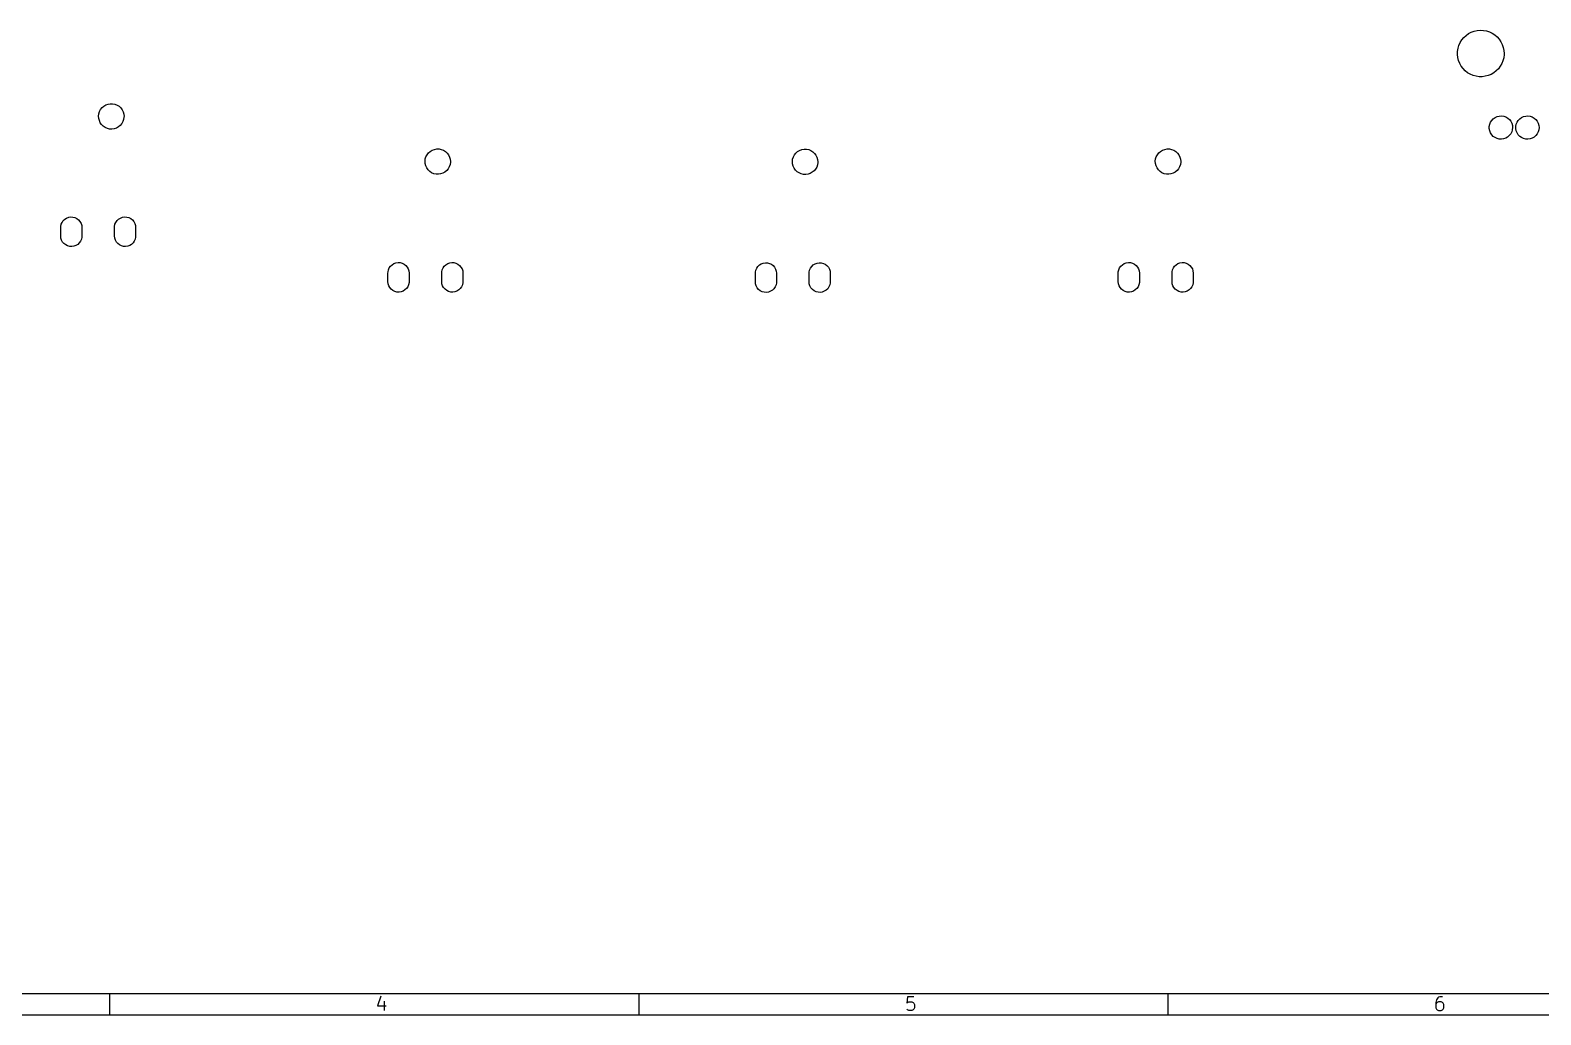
# Model space of a CAD drawing. Extents: x 10 to 584, y -410 to -10.
# Drawn here: x 152.5 to 295.2, y -410 to -317 of the extents above; entities that cross this region are included whole.
import ezdxf

# ---------------------------------------------------------------- set-up
doc = ezdxf.new("R2010")
doc.units = 0
doc.layers.add('BLACK', color=7, linetype='CONTINUOUS')

msp = doc.modelspace()

# ---------------------------------------------------------------- linework, layer by layer
at = {"layer": 'BLACK', "linetype": 'CONTINUOUS'}
for p, q in [((287.497, -318.388), (287.617, -318.122)), ((287.617, -318.122), (287.77, -317.874)), ((287.77, -317.874), (287.955, -317.648)), ((287.955, -317.648), (288.169, -317.45)), ((288.169, -317.45), (288.406, -317.281)), ((288.406, -317.281), (288.664, -317.145)), ((288.664, -317.145), (288.938, -317.044)), ((288.938, -317.044), (289.223, -316.98)), ((289.223, -316.98), (289.513, -316.955)), ((289.513, -316.955), (289.804, -316.968)), ((289.804, -316.968), (290.091, -317.02)), ((290.091, -317.02), (290.369, -317.109)), ((290.369, -317.109), (290.632, -317.234)), ((290.632, -317.234), (290.877, -317.393)), ((290.877, -317.393), (291.098, -317.583)), ((291.098, -317.583), (291.293, -317.8)), ((291.293, -317.8), (291.457, -318.041)), ((291.457, -318.041), (291.587, -318.302)), ((287.361, -319.247), (287.368, -318.955)), ((287.393, -319.536), (287.361, -319.247)), ((287.368, -318.955), (287.414, -318.667)), ((287.462, -319.82), (287.393, -319.536)), ((287.414, -318.667), (287.497, -318.388)), ((291.587, -318.302), (291.682, -318.578)), ((291.723, -319.552), (291.652, -319.834)), ((291.682, -318.578), (291.74, -318.863)), ((291.757, -319.262), (291.723, -319.552)), ((291.74, -318.863), (291.759, -319.154)), ((291.759, -319.154), (291.757, -319.262)), ((287.569, -320.091), (287.462, -319.82)), ((287.71, -320.346), (287.569, -320.091)), ((287.884, -320.58), (287.71, -320.346)), ((288.087, -320.789), (287.884, -320.58)), ((288.316, -320.97), (288.087, -320.789)), ((288.567, -321.118), (288.316, -320.97)), ((290.789, -320.978), (290.537, -321.125)), ((291.02, -320.8), (290.789, -320.978)), ((291.225, -320.592), (291.02, -320.8)), ((291.4, -320.359), (291.225, -320.592)), ((291.543, -320.105), (291.4, -320.359)), ((291.652, -319.834), (291.543, -320.105)), ((288.836, -321.232), (288.567, -321.118)), ((289.117, -321.309), (288.836, -321.232)), ((289.406, -321.349), (289.117, -321.309)), ((289.697, -321.35), (289.406, -321.349)), ((289.987, -321.313), (289.697, -321.35)), ((290.268, -321.237), (289.987, -321.313)), ((290.537, -321.125), (290.268, -321.237)), ((159.653, -324.017), (159.859, -323.941)), ((159.859, -323.941), (160.076, -323.904)), ((160.076, -323.904), (160.295, -323.907)), ((160.295, -323.907), (160.511, -323.949)), ((160.511, -323.949), (160.715, -324.031)), ((158.97, -325.069), (158.996, -324.851)), ((158.985, -325.288), (158.97, -325.069)), ((159.039, -325.501), (158.985, -325.288)), ((158.996, -324.851), (159.061, -324.641)), ((159.061, -324.641), (159.164, -324.446)), ((159.164, -324.446), (159.3, -324.274)), ((159.3, -324.274), (159.465, -324.129)), ((159.465, -324.129), (159.653, -324.017)), ((160.715, -324.031), (160.901, -324.148)), ((160.901, -324.148), (161.062, -324.297)), ((161.062, -324.297), (161.193, -324.473)), ((161.193, -324.473), (161.29, -324.67)), ((161.337, -325.38), (161.266, -325.588)), ((161.29, -324.67), (161.35, -324.881)), ((161.368, -325.163), (161.337, -325.38)), ((161.35, -324.881), (161.37, -325.1)), ((161.37, -325.1), (161.368, -325.163)), ((290.596, -325.473), (290.74, -325.322)), ((290.74, -325.322), (290.911, -325.201)), ((290.911, -325.201), (291.101, -325.114)), ((291.101, -325.114), (291.304, -325.065)), ((291.304, -325.065), (291.513, -325.056)), ((291.513, -325.056), (291.72, -325.086)), ((291.72, -325.086), (291.917, -325.154)), ((291.917, -325.154), (292.098, -325.259)), ((292.098, -325.259), (292.256, -325.396)), ((292.256, -325.396), (292.385, -325.56)), ((293.096, -325.473), (293.24, -325.322)), ((293.24, -325.322), (293.411, -325.201)), ((293.411, -325.201), (293.601, -325.114)), ((293.601, -325.114), (293.804, -325.065)), ((293.804, -325.065), (294.013, -325.056)), ((294.013, -325.056), (294.22, -325.086)), ((294.22, -325.086), (294.417, -325.154)), ((294.417, -325.154), (294.598, -325.259)), ((294.598, -325.259), (294.756, -325.396)), ((294.756, -325.396), (294.885, -325.56)), ((159.131, -325.7), (159.039, -325.501)), ((159.258, -325.879), (159.131, -325.7)), ((159.415, -326.033), (159.258, -325.879)), ((159.597, -326.155), (159.415, -326.033)), ((159.799, -326.241), (159.597, -326.155)), ((160.013, -326.29), (159.799, -326.241)), ((160.233, -326.298), (160.013, -326.29)), ((160.45, -326.267), (160.233, -326.298)), ((160.658, -326.196), (160.45, -326.267)), ((160.85, -326.089), (160.658, -326.196)), ((161.019, -325.949), (160.85, -326.089)), ((161.159, -325.78), (161.019, -325.949)), ((161.266, -325.588), (161.159, -325.78)), ((290.364, -326.047), (290.404, -325.842)), ((290.364, -326.256), (290.364, -326.047)), ((290.403, -326.461), (290.364, -326.256)), ((290.48, -326.655), (290.403, -326.461)), ((290.404, -325.842), (290.483, -325.648)), ((290.592, -326.832), (290.48, -326.655)), ((290.483, -325.648), (290.596, -325.473)), ((292.382, -326.754), (292.252, -326.917)), ((292.478, -326.568), (292.382, -326.754)), ((292.385, -325.56), (292.481, -325.746)), ((292.538, -326.368), (292.478, -326.568)), ((292.481, -325.746), (292.539, -325.946)), ((292.559, -326.16), (292.538, -326.368)), ((292.539, -325.946), (292.559, -326.154)), ((292.559, -326.154), (292.559, -326.16)), ((292.864, -326.047), (292.904, -325.842)), ((292.864, -326.256), (292.864, -326.047)), ((292.903, -326.461), (292.864, -326.256)), ((292.98, -326.655), (292.903, -326.461)), ((292.904, -325.842), (292.983, -325.648)), ((293.092, -326.832), (292.98, -326.655)), ((292.983, -325.648), (293.096, -325.473)), ((294.882, -326.754), (294.752, -326.917)), ((294.978, -326.568), (294.882, -326.754)), ((294.885, -325.56), (294.981, -325.746)), ((295.038, -326.368), (294.978, -326.568)), ((294.981, -325.746), (295.039, -325.946)), ((295.059, -326.16), (295.038, -326.368)), ((295.039, -325.946), (295.059, -326.154)), ((295.059, -326.154), (295.059, -326.16)), ((190.491, -328.29), (190.697, -328.214)), ((190.697, -328.214), (190.913, -328.176)), ((190.913, -328.176), (191.133, -328.179)), ((191.133, -328.179), (191.348, -328.222)), ((191.348, -328.222), (191.552, -328.304)), ((225.201, -328.31), (225.407, -328.234)), ((225.407, -328.234), (225.623, -328.196)), ((225.623, -328.196), (225.843, -328.199)), ((225.843, -328.199), (226.058, -328.242)), ((226.058, -328.242), (226.262, -328.324)), ((259.491, -328.29), (259.697, -328.214)), ((259.697, -328.214), (259.913, -328.176)), ((259.913, -328.176), (260.133, -328.179)), ((260.133, -328.179), (260.348, -328.222)), ((260.348, -328.222), (260.552, -328.304)), ((290.736, -326.983), (290.592, -326.832)), ((290.906, -327.105), (290.736, -326.983)), ((291.096, -327.193), (290.906, -327.105)), ((291.299, -327.243), (291.096, -327.193)), ((291.507, -327.253), (291.299, -327.243)), ((291.714, -327.224), (291.507, -327.253)), ((291.912, -327.157), (291.714, -327.224)), ((292.093, -327.053), (291.912, -327.157)), ((292.252, -326.917), (292.093, -327.053)), ((293.236, -326.983), (293.092, -326.832)), ((293.406, -327.105), (293.236, -326.983)), ((293.596, -327.193), (293.406, -327.105)), ((293.799, -327.243), (293.596, -327.193)), ((294.007, -327.253), (293.799, -327.243)), ((294.214, -327.224), (294.007, -327.253)), ((294.412, -327.157), (294.214, -327.224)), ((294.593, -327.053), (294.412, -327.157)), ((294.752, -326.917), (294.593, -327.053)), ((189.808, -329.341), (189.833, -329.123)), ((189.822, -329.561), (189.808, -329.341)), ((189.876, -329.773), (189.822, -329.561)), ((189.833, -329.123), (189.899, -328.914)), ((189.899, -328.914), (190.001, -328.719)), ((190.001, -328.719), (190.137, -328.547)), ((190.137, -328.547), (190.302, -328.402)), ((190.302, -328.402), (190.491, -328.29)), ((191.552, -328.304), (191.738, -328.421)), ((191.738, -328.421), (191.899, -328.57)), ((191.899, -328.57), (192.03, -328.746)), ((192.03, -328.746), (192.127, -328.943)), ((192.174, -329.653), (192.103, -329.861)), ((192.127, -328.943), (192.187, -329.154)), ((192.206, -329.436), (192.174, -329.653)), ((192.187, -329.154), (192.207, -329.373)), ((192.207, -329.373), (192.206, -329.436)), ((224.518, -329.361), (224.543, -329.143)), ((224.532, -329.581), (224.518, -329.361)), ((224.586, -329.793), (224.532, -329.581)), ((224.543, -329.143), (224.609, -328.934)), ((224.609, -328.934), (224.711, -328.739)), ((224.711, -328.739), (224.847, -328.567)), ((224.847, -328.567), (225.012, -328.422)), ((225.012, -328.422), (225.201, -328.31)), ((226.262, -328.324), (226.448, -328.441)), ((226.448, -328.441), (226.609, -328.59)), ((226.609, -328.59), (226.74, -328.766)), ((226.74, -328.766), (226.837, -328.963)), ((226.884, -329.673), (226.813, -329.881)), ((226.837, -328.963), (226.897, -329.174)), ((226.916, -329.456), (226.884, -329.673)), ((226.897, -329.174), (226.917, -329.393)), ((226.917, -329.393), (226.916, -329.456)), ((258.808, -329.341), (258.833, -329.123)), ((258.822, -329.561), (258.808, -329.341)), ((258.876, -329.773), (258.822, -329.561)), ((258.833, -329.123), (258.899, -328.914)), ((258.899, -328.914), (259.001, -328.719)), ((259.001, -328.719), (259.137, -328.547)), ((259.137, -328.547), (259.302, -328.402)), ((259.302, -328.402), (259.491, -328.29)), ((260.552, -328.304), (260.738, -328.421)), ((260.738, -328.421), (260.899, -328.57)), ((260.899, -328.57), (261.03, -328.746)), ((261.03, -328.746), (261.127, -328.943)), ((261.174, -329.653), (261.103, -329.861)), ((261.127, -328.943), (261.187, -329.154)), ((261.206, -329.436), (261.174, -329.653)), ((261.187, -329.154), (261.207, -329.373)), ((261.207, -329.373), (261.206, -329.436)), ((189.968, -329.973), (189.876, -329.773)), ((190.095, -330.152), (189.968, -329.973)), ((190.252, -330.305), (190.095, -330.152)), ((190.435, -330.427), (190.252, -330.305)), ((190.636, -330.514), (190.435, -330.427)), ((190.851, -330.563), (190.636, -330.514)), ((191.07, -330.571), (190.851, -330.563)), ((191.287, -330.54), (191.07, -330.571)), ((191.495, -330.469), (191.287, -330.54)), ((191.687, -330.362), (191.495, -330.469)), ((191.856, -330.221), (191.687, -330.362)), ((191.996, -330.052), (191.856, -330.221)), ((192.103, -329.861), (191.996, -330.052)), ((224.678, -329.993), (224.586, -329.793)), ((224.805, -330.172), (224.678, -329.993)), ((224.962, -330.325), (224.805, -330.172)), ((225.145, -330.447), (224.962, -330.325)), ((225.346, -330.534), (225.145, -330.447)), ((225.561, -330.583), (225.346, -330.534)), ((225.78, -330.591), (225.561, -330.583)), ((225.997, -330.56), (225.78, -330.591)), ((226.205, -330.489), (225.997, -330.56)), ((226.397, -330.382), (226.205, -330.489)), ((226.566, -330.241), (226.397, -330.382)), ((226.706, -330.072), (226.566, -330.241)), ((226.813, -329.881), (226.706, -330.072)), ((258.968, -329.973), (258.876, -329.773)), ((259.095, -330.152), (258.968, -329.973)), ((259.252, -330.305), (259.095, -330.152)), ((259.435, -330.427), (259.252, -330.305)), ((259.636, -330.514), (259.435, -330.427)), ((259.851, -330.563), (259.636, -330.514)), ((260.07, -330.571), (259.851, -330.563)), ((260.287, -330.54), (260.07, -330.571)), ((260.495, -330.469), (260.287, -330.54)), ((260.687, -330.362), (260.495, -330.469)), ((260.856, -330.221), (260.687, -330.362)), ((260.996, -330.052), (260.856, -330.221)), ((261.103, -329.861), (260.996, -330.052)), ((155.395, -335.495), (155.437, -335.298)), ((155.437, -335.298), (155.517, -335.112)), ((155.517, -335.112), (155.633, -334.947)), ((155.633, -334.947), (155.78, -334.808)), ((155.78, -334.808), (155.952, -334.701)), ((155.952, -334.701), (156.141, -334.631)), ((156.141, -334.631), (156.341, -334.601)), ((156.341, -334.601), (156.543, -334.612)), ((156.543, -334.612), (156.739, -334.663)), ((156.739, -334.663), (156.92, -334.752)), ((156.92, -334.752), (157.08, -334.876)), ((157.08, -334.876), (157.211, -335.029)), ((157.211, -335.029), (157.309, -335.206)), ((157.309, -335.206), (157.37, -335.399)), ((160.475, -335.495), (160.517, -335.298)), ((160.517, -335.298), (160.597, -335.112)), ((160.597, -335.112), (160.713, -334.947)), ((160.713, -334.947), (160.86, -334.808)), ((160.86, -334.808), (161.032, -334.701)), ((161.032, -334.701), (161.221, -334.631)), ((161.221, -334.631), (161.421, -334.601)), ((161.421, -334.601), (161.623, -334.612)), ((161.623, -334.612), (161.819, -334.663)), ((161.819, -334.663), (162, -334.752)), ((162, -334.752), (162.16, -334.876)), ((162.16, -334.876), (162.291, -335.029)), ((162.291, -335.029), (162.389, -335.206)), ((162.389, -335.206), (162.45, -335.399)), ((155.39, -335.6), (155.395, -335.495)), ((155.39, -336.4), (155.39, -335.6)), ((155.41, -336.601), (155.39, -336.4)), ((155.471, -336.794), (155.41, -336.601)), ((155.569, -336.971), (155.471, -336.794)), ((157.343, -336.702), (157.263, -336.888)), ((157.385, -336.505), (157.343, -336.702)), ((157.37, -335.399), (157.39, -335.6)), ((157.39, -336.4), (157.385, -336.505)), ((157.39, -335.6), (157.39, -336.4)), ((160.47, -335.6), (160.475, -335.495)), ((160.47, -336.4), (160.47, -335.6)), ((160.49, -336.601), (160.47, -336.4)), ((160.551, -336.794), (160.49, -336.601)), ((160.649, -336.971), (160.551, -336.794)), ((162.423, -336.702), (162.343, -336.888)), ((162.465, -336.505), (162.423, -336.702)), ((162.45, -335.399), (162.47, -335.6)), ((162.47, -336.4), (162.465, -336.505)), ((162.47, -335.6), (162.47, -336.4)), ((155.7, -337.124), (155.569, -336.971)), ((155.86, -337.248), (155.7, -337.124)), ((156.041, -337.337), (155.86, -337.248)), ((156.237, -337.388), (156.041, -337.337)), ((156.439, -337.399), (156.237, -337.388)), ((156.639, -337.369), (156.439, -337.399)), ((156.828, -337.299), (156.639, -337.369)), ((157, -337.192), (156.828, -337.299)), ((157.147, -337.053), (157, -337.192)), ((157.263, -336.888), (157.147, -337.053)), ((160.78, -337.124), (160.649, -336.971)), ((160.94, -337.248), (160.78, -337.124)), ((161.121, -337.337), (160.94, -337.248)), ((161.317, -337.388), (161.121, -337.337)), ((161.519, -337.399), (161.317, -337.388)), ((161.719, -337.369), (161.519, -337.399)), ((161.908, -337.299), (161.719, -337.369)), ((162.08, -337.192), (161.908, -337.299)), ((162.227, -337.053), (162.08, -337.192)), ((162.343, -336.888), (162.227, -337.053)), ((186.313, -339.8), (186.354, -339.602)), ((186.354, -339.602), (186.434, -339.417)), ((186.434, -339.417), (186.55, -339.251)), ((186.55, -339.251), (186.697, -339.113)), ((186.697, -339.113), (186.869, -339.006)), ((186.869, -339.006), (187.059, -338.936)), ((187.059, -338.936), (187.258, -338.906)), ((187.258, -338.906), (187.46, -338.917)), ((187.46, -338.917), (187.656, -338.968)), ((187.656, -338.968), (187.837, -339.057)), ((187.837, -339.057), (187.997, -339.181)), ((187.997, -339.181), (188.128, -339.334)), ((188.128, -339.334), (188.226, -339.511)), ((188.226, -339.511), (188.287, -339.704)), ((191.393, -339.8), (191.434, -339.602)), ((191.434, -339.602), (191.514, -339.417)), ((191.514, -339.417), (191.63, -339.251)), ((191.63, -339.251), (191.777, -339.113)), ((191.777, -339.113), (191.949, -339.006)), ((191.949, -339.006), (192.139, -338.936)), ((192.139, -338.936), (192.338, -338.906)), ((192.338, -338.906), (192.54, -338.917)), ((192.54, -338.917), (192.736, -338.968)), ((192.736, -338.968), (192.917, -339.057)), ((192.917, -339.057), (193.077, -339.181)), ((193.077, -339.181), (193.208, -339.334)), ((193.208, -339.334), (193.306, -339.511)), ((193.306, -339.511), (193.367, -339.704)), ((221.023, -339.82), (221.064, -339.622)), ((221.064, -339.622), (221.144, -339.437)), ((221.144, -339.437), (221.26, -339.271)), ((221.26, -339.271), (221.407, -339.133)), ((221.407, -339.133), (221.579, -339.026)), ((221.579, -339.026), (221.769, -338.956)), ((221.769, -338.956), (221.968, -338.926)), ((221.968, -338.926), (222.17, -338.937)), ((222.17, -338.937), (222.366, -338.988)), ((222.366, -338.988), (222.547, -339.077)), ((222.547, -339.077), (222.707, -339.201)), ((222.707, -339.201), (222.838, -339.354)), ((222.838, -339.354), (222.936, -339.531)), ((222.936, -339.531), (222.997, -339.724)), ((226.103, -339.82), (226.144, -339.622)), ((226.144, -339.622), (226.224, -339.437)), ((226.224, -339.437), (226.34, -339.271)), ((226.34, -339.271), (226.487, -339.133)), ((226.487, -339.133), (226.659, -339.026)), ((226.659, -339.026), (226.849, -338.956)), ((226.849, -338.956), (227.048, -338.926)), ((227.048, -338.926), (227.25, -338.937)), ((227.25, -338.937), (227.446, -338.988)), ((227.446, -338.988), (227.627, -339.077)), ((227.627, -339.077), (227.787, -339.201)), ((227.787, -339.201), (227.918, -339.354)), ((227.918, -339.354), (228.016, -339.531)), ((228.016, -339.531), (228.077, -339.724)), ((255.313, -339.8), (255.354, -339.602)), ((255.354, -339.602), (255.434, -339.417)), ((255.434, -339.417), (255.55, -339.251)), ((255.55, -339.251), (255.697, -339.113)), ((255.697, -339.113), (255.869, -339.006)), ((255.869, -339.006), (256.059, -338.936)), ((256.059, -338.936), (256.258, -338.906)), ((256.258, -338.906), (256.46, -338.917)), ((256.46, -338.917), (256.656, -338.968)), ((256.656, -338.968), (256.837, -339.057)), ((256.837, -339.057), (256.997, -339.181)), ((256.997, -339.181), (257.128, -339.334)), ((257.128, -339.334), (257.226, -339.511)), ((257.226, -339.511), (257.287, -339.704)), ((260.393, -339.8), (260.434, -339.602)), ((260.434, -339.602), (260.514, -339.417)), ((260.514, -339.417), (260.63, -339.251)), ((260.63, -339.251), (260.777, -339.113)), ((260.777, -339.113), (260.949, -339.006)), ((260.949, -339.006), (261.139, -338.936)), ((261.139, -338.936), (261.338, -338.906)), ((261.338, -338.906), (261.54, -338.917)), ((261.54, -338.917), (261.736, -338.968)), ((261.736, -338.968), (261.917, -339.057)), ((261.917, -339.057), (262.077, -339.181)), ((262.077, -339.181), (262.208, -339.334)), ((262.208, -339.334), (262.306, -339.511)), ((262.306, -339.511), (262.367, -339.704)), ((186.307, -339.905), (186.313, -339.8)), ((186.307, -340.705), (186.307, -339.905)), ((186.328, -340.906), (186.307, -340.705)), ((186.388, -341.099), (186.328, -340.906)), ((188.26, -341.007), (188.18, -341.193)), ((188.302, -340.809), (188.26, -341.007)), ((188.287, -339.704), (188.307, -339.905)), ((188.307, -340.705), (188.302, -340.809)), ((188.307, -339.905), (188.307, -340.705)), ((191.387, -339.905), (191.393, -339.8)), ((191.387, -340.705), (191.387, -339.905)), ((191.408, -340.906), (191.387, -340.705)), ((191.468, -341.099), (191.408, -340.906)), ((193.34, -341.007), (193.26, -341.193)), ((193.382, -340.809), (193.34, -341.007)), ((193.367, -339.704), (193.387, -339.905)), ((193.387, -340.705), (193.382, -340.809)), ((193.387, -339.905), (193.387, -340.705)), ((221.017, -339.925), (221.023, -339.82)), ((221.017, -340.725), (221.017, -339.925)), ((221.038, -340.926), (221.017, -340.725)), ((221.098, -341.119), (221.038, -340.926)), ((222.97, -341.027), (222.89, -341.213)), ((223.012, -340.829), (222.97, -341.027)), ((222.997, -339.724), (223.017, -339.925)), ((223.017, -340.725), (223.012, -340.829)), ((223.017, -339.925), (223.017, -340.725)), ((226.097, -339.925), (226.103, -339.82)), ((226.097, -340.725), (226.097, -339.925)), ((226.118, -340.926), (226.097, -340.725)), ((226.178, -341.119), (226.118, -340.926)), ((228.05, -341.027), (227.97, -341.213)), ((228.092, -340.829), (228.05, -341.027)), ((228.077, -339.724), (228.097, -339.925)), ((228.097, -340.725), (228.092, -340.829)), ((228.097, -339.925), (228.097, -340.725)), ((255.307, -339.905), (255.313, -339.8)), ((255.307, -340.705), (255.307, -339.905)), ((255.328, -340.906), (255.307, -340.705)), ((255.388, -341.099), (255.328, -340.906)), ((257.26, -341.007), (257.18, -341.193)), ((257.302, -340.809), (257.26, -341.007)), ((257.287, -339.704), (257.307, -339.905)), ((257.307, -340.705), (257.302, -340.809)), ((257.307, -339.905), (257.307, -340.705)), ((260.387, -339.905), (260.393, -339.8)), ((260.387, -340.705), (260.387, -339.905)), ((260.408, -340.906), (260.387, -340.705)), ((260.468, -341.099), (260.408, -340.906)), ((262.34, -341.007), (262.26, -341.193)), ((262.382, -340.809), (262.34, -341.007)), ((262.367, -339.704), (262.387, -339.905)), ((262.387, -340.705), (262.382, -340.809)), ((262.387, -339.905), (262.387, -340.705)), ((186.486, -341.276), (186.388, -341.099)), ((186.618, -341.429), (186.486, -341.276)), ((186.777, -341.553), (186.618, -341.429)), ((186.959, -341.642), (186.777, -341.553)), ((187.154, -341.693), (186.959, -341.642)), ((187.356, -341.704), (187.154, -341.693)), ((187.556, -341.673), (187.356, -341.704)), ((187.746, -341.604), (187.556, -341.673)), ((187.917, -341.497), (187.746, -341.604)), ((188.064, -341.358), (187.917, -341.497)), ((188.18, -341.193), (188.064, -341.358)), ((191.566, -341.276), (191.468, -341.099)), ((191.698, -341.429), (191.566, -341.276)), ((191.857, -341.553), (191.698, -341.429)), ((192.039, -341.642), (191.857, -341.553)), ((192.234, -341.693), (192.039, -341.642)), ((192.436, -341.704), (192.234, -341.693)), ((192.636, -341.673), (192.436, -341.704)), ((192.826, -341.604), (192.636, -341.673)), ((192.997, -341.497), (192.826, -341.604)), ((193.144, -341.358), (192.997, -341.497)), ((193.26, -341.193), (193.144, -341.358)), ((221.196, -341.296), (221.098, -341.119)), ((221.328, -341.449), (221.196, -341.296)), ((221.487, -341.573), (221.328, -341.449)), ((221.669, -341.662), (221.487, -341.573)), ((221.864, -341.713), (221.669, -341.662)), ((222.066, -341.724), (221.864, -341.713)), ((222.266, -341.693), (222.066, -341.724)), ((222.456, -341.624), (222.266, -341.693)), ((222.627, -341.517), (222.456, -341.624)), ((222.774, -341.378), (222.627, -341.517)), ((222.89, -341.213), (222.774, -341.378)), ((226.276, -341.296), (226.178, -341.119)), ((226.408, -341.449), (226.276, -341.296)), ((226.567, -341.573), (226.408, -341.449)), ((226.749, -341.662), (226.567, -341.573)), ((226.944, -341.713), (226.749, -341.662)), ((227.146, -341.724), (226.944, -341.713)), ((227.346, -341.693), (227.146, -341.724)), ((227.536, -341.624), (227.346, -341.693)), ((227.707, -341.517), (227.536, -341.624)), ((227.854, -341.378), (227.707, -341.517)), ((227.97, -341.213), (227.854, -341.378)), ((255.486, -341.276), (255.388, -341.099)), ((255.618, -341.429), (255.486, -341.276)), ((255.777, -341.553), (255.618, -341.429)), ((255.959, -341.642), (255.777, -341.553)), ((256.154, -341.693), (255.959, -341.642)), ((256.356, -341.704), (256.154, -341.693)), ((256.556, -341.673), (256.356, -341.704)), ((256.746, -341.604), (256.556, -341.673)), ((256.917, -341.497), (256.746, -341.604)), ((257.064, -341.358), (256.917, -341.497)), ((257.18, -341.193), (257.064, -341.358)), ((260.566, -341.276), (260.468, -341.099)), ((260.698, -341.429), (260.566, -341.276)), ((260.857, -341.553), (260.698, -341.429)), ((261.039, -341.642), (260.857, -341.553)), ((261.234, -341.693), (261.039, -341.642)), ((261.436, -341.704), (261.234, -341.693)), ((261.636, -341.673), (261.436, -341.704)), ((261.826, -341.604), (261.636, -341.673)), ((261.997, -341.497), (261.826, -341.604)), ((262.144, -341.358), (261.997, -341.497)), ((262.26, -341.193), (262.144, -341.358)), ((12, -407.989), (582.004, -407.989)), ((160, -407.989), (160, -409.989)), ((210, -407.989), (210, -409.989)), ((260, -407.989), (260, -409.989)), ((185.632, -408.215), (185.323, -409.144)), ((185.323, -409.144), (186.127, -409.144)), ((185.942, -408.71), (185.942, -409.577)), ((235.385, -408.277), (235.323, -408.896)), ((235.323, -408.896), (235.385, -408.834)), ((235.385, -409.515), (235.323, -409.453)), ((236.004, -408.277), (235.385, -408.277)), ((235.385, -408.834), (235.508, -408.772)), ((235.508, -409.577), (235.385, -409.515)), ((235.508, -408.772), (235.818, -408.772)), ((235.818, -409.577), (235.508, -409.577)), ((235.818, -408.772), (235.942, -408.834)), ((235.942, -409.515), (235.818, -409.577)), ((235.942, -408.834), (236.004, -408.896)), ((236.004, -409.453), (235.942, -409.515)), ((236.004, -408.896), (236.065, -409.02)), ((236.065, -409.329), (236.004, -409.453)), ((236.065, -409.02), (236.065, -409.329)), ((285.385, -408.587), (285.323, -408.834)), ((285.323, -408.834), (285.323, -409.329)), ((285.385, -408.896), (285.323, -409.02)), ((285.323, -409.329), (285.385, -409.453)), ((285.508, -408.401), (285.385, -408.587)), ((285.446, -408.834), (285.385, -408.896)), ((285.385, -409.453), (285.446, -409.515)), ((285.57, -408.772), (285.446, -408.834)), ((285.446, -409.515), (285.57, -409.577)), ((285.57, -408.339), (285.508, -408.401)), ((285.694, -408.277), (285.57, -408.339)), ((285.818, -408.772), (285.57, -408.772)), ((285.57, -409.577), (285.818, -409.577)), ((285.942, -408.277), (285.694, -408.277)), ((285.942, -408.834), (285.818, -408.772)), ((285.818, -409.577), (285.942, -409.515)), ((286.004, -408.896), (285.942, -408.834)), ((285.942, -409.515), (286.004, -409.453)), ((286.065, -409.02), (286.004, -408.896)), ((286.004, -409.453), (286.065, -409.329)), ((286.065, -409.329), (286.065, -409.02)), ((10, -409.989), (584.004, -409.989))]:
    msp.add_line(p, q, dxfattribs=at)

doc.saveas('drawing.dxf')
